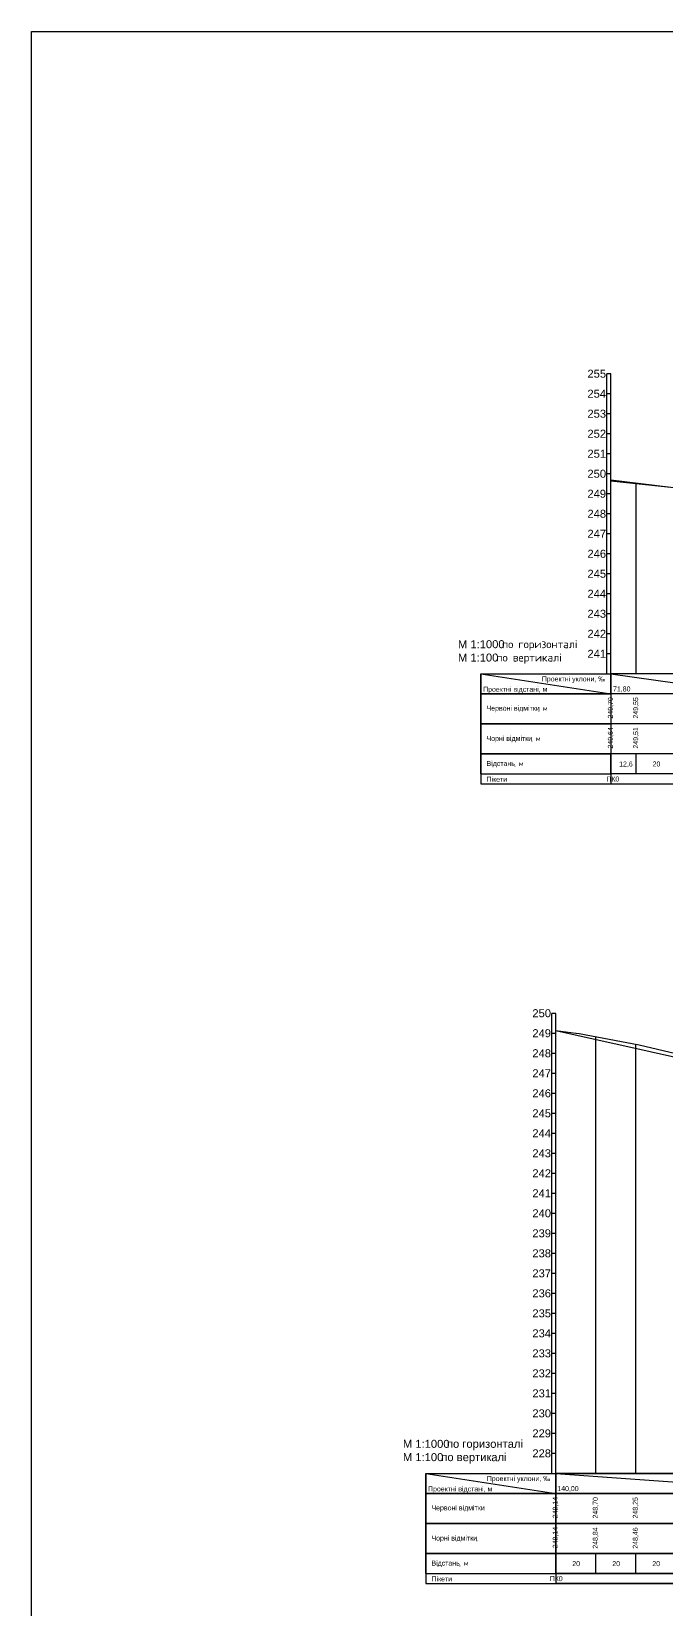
# Model space of a CAD drawing. Header units: millimetres. Extents: x -2825 to 30098, y -1816 to 5947.
# Drawn here: x -1866 to -1549, y -149 to 640 of the extents above; entities that cross this region are included whole.
import ezdxf

# ---------------------------------------------------------------- set-up
doc = ezdxf.new("R2010")
doc.units = ezdxf.units.MM
for name, color, linetype in [('1-3-C-ROAD-PROF-VIEW', 7, 'Continuous'), ('C-ROAD-PROF', 92, 'Continuous'), ('C-ROAD-PROF-BAND', 7, 'Continuous'), ('C-ROAD-PROF-GRID', 150, 'Continuous'), ('C-ROAD-PROF-LABEL', 7, 'Continuous'), ('C-ROAD-PROF-LINE', 1, 'Continuous'), ('C-ROAD-TABL', 1, 'Continuous')]:
    doc.layers.add(name, color=color, linetype=linetype)
doc.layers.add('Текст', color=7, linetype='Continuous', lineweight=20)
doc.styles.get("Standard").update_dxf_attribs({"font": 'arial.ttf'})
doc.styles.add('СПДС', font='isocpeur.ttf')

msp = doc.modelspace()

# ---------------------------------------------------------------- linework, layer by layer
at = {"color": 0}
for p, q in [((-1576.76634, 469.00345), (-1578.76634, 469.00345)), ((-1576.76634, 459.00345), (-1578.76634, 459.00345)), ((-1576.76634, 449.00345), (-1578.76634, 449.00345)), ((-1576.76634, 439.00345), (-1578.76634, 439.00345)), ((-1576.76634, 429.00345), (-1578.76634, 429.00345)), ((-1576.76634, 419.00345), (-1578.76634, 419.00345)), ((-1576.76634, 409.00345), (-1578.76634, 409.00345)), ((-1576.76634, 399.00345), (-1578.76634, 399.00345)), ((-1576.76634, 389.00345), (-1578.76634, 389.00345)), ((-1576.76634, 379.00345), (-1578.76634, 379.00345)), ((-1576.76634, 369.00345), (-1578.76634, 369.00345)), ((-1576.76634, 359.00345), (-1578.76634, 359.00345)), ((-1576.76634, 349.00345), (-1578.76634, 349.00345)), ((-1576.76634, 339.00345), (-1578.76634, 339.00345)), ((-1576.76634, 329.00345), (-1578.76634, 329.00345)), ((-1641.76634, 319.02914), (-1576.76634, 309.02914)), ((-1641.76634, 269.02914), (-1641.76634, 264.01914)), ((-1641.76634, 264.01914), (-1576.76634, 264.01914)), ((-1604.28184, 149.33693), (-1606.28184, 149.33693)), ((-1604.28184, 139.33693), (-1606.28184, 139.33693)), ((-1604.28184, 129.33693), (-1606.28184, 129.33693)), ((-1604.28184, 119.33693), (-1606.28184, 119.33693)), ((-1604.28184, 109.33693), (-1606.28184, 109.33693)), ((-1604.28184, 99.33693), (-1606.28184, 99.33693)), ((-1604.28184, 89.33693), (-1606.28184, 89.33693)), ((-1604.28184, 79.33693), (-1606.28184, 79.33693)), ((-1604.28184, 69.33693), (-1606.28184, 69.33693)), ((-1604.28184, 59.33693), (-1606.28184, 59.33693)), ((-1604.28184, 49.33693), (-1606.28184, 49.33693)), ((-1604.28184, 39.33693), (-1606.28184, 39.33693)), ((-1604.28184, 29.33693), (-1606.28184, 29.33693)), ((-1604.28184, 19.33693), (-1606.28184, 19.33693)), ((-1604.28184, 9.33693), (-1606.28184, 9.33693)), ((-1604.28184, -0.66307), (-1606.28184, -0.66307)), ((-1604.28184, -10.66307), (-1606.28184, -10.66307)), ((-1604.28184, -20.66307), (-1606.28184, -20.66307)), ((-1604.28184, -30.66307), (-1606.28184, -30.66307)), ((-1604.28184, -40.66307), (-1606.28184, -40.66307)), ((-1604.28184, -50.66307), (-1606.28184, -50.66307)), ((-1604.28184, -60.66307), (-1606.28184, -60.66307)), ((-1604.28184, -70.66307), (-1606.28184, -70.66307)), ((-1669.28184, -80.66307), (-1604.28184, -90.66307)), ((-1669.28184, -130.66307), (-1669.28184, -135.67307)), ((-1669.28184, -135.67307), (-1604.28184, -135.67307))]:
    msp.add_line(p, q, dxfattribs=at)
at = {"color": 0, "linetype": 'Continuous', "extrusion": (-0.510359, -0.859962, 0)}
msp.add_line((-1576.76634, 319.01914), (-1505.15425, 309.01914), dxfattribs=at)
at = {"layer": '1-3-C-ROAD-PROF-VIEW', "color": 0, "extrusion": (0, 1, 0)}
for p, q in [((-1641.76634, 319.02914), (-1576.76634, 319.02914)), ((-1641.76634, 309.02914), (-1576.76634, 309.02914)), ((-1576.76634, 309.02914), (-1641.76634, 309.02914)), ((-1641.76634, 294.02914), (-1576.76634, 294.02914)), ((-1576.76634, 294.02914), (-1641.76634, 294.02914)), ((-1641.76634, 279.02914), (-1576.76634, 279.02914)), ((-1576.76634, 279.02914), (-1641.76634, 279.02914)), ((-1641.76634, 269.02914), (-1576.76634, 269.02914)), ((-1641.76634, 269.02914), (-1576.76634, 269.02914)), ((-1669.28184, -80.66307), (-1604.28184, -80.66307)), ((-1669.28184, -90.66307), (-1604.28184, -90.66307)), ((-1604.28184, -90.66307), (-1669.28184, -90.66307)), ((-1669.28184, -105.66307), (-1604.28184, -105.66307)), ((-1604.28184, -105.66307), (-1669.28184, -105.66307)), ((-1669.28184, -120.66307), (-1604.28184, -120.66307)), ((-1604.28184, -120.66307), (-1669.28184, -120.66307)), ((-1669.28184, -130.66307), (-1604.28184, -130.66307)), ((-1669.28184, -130.66307), (-1604.28184, -130.66307))]:
    msp.add_line(p, q, dxfattribs=at)
at = {"layer": '1-3-C-ROAD-PROF-VIEW', "color": 0, "extrusion": (1, 0, 0)}
for p, q in [((-1641.76634, 319.02914), (-1641.76634, 309.02914)), ((-1641.76634, 269.02914), (-1641.76634, 319.02914)), ((-1641.76634, 309.02914), (-1641.76634, 294.02914)), ((-1641.76634, 294.02914), (-1641.76634, 279.02914)), ((-1641.76634, 279.02914), (-1641.76634, 269.02914)), ((-1576.76634, 269.02914), (-1576.76634, 279.02914)), ((-1669.28184, -80.66307), (-1669.28184, -90.66307)), ((-1669.28184, -130.66307), (-1669.28184, -80.66307)), ((-1669.28184, -90.66307), (-1669.28184, -105.66307)), ((-1669.28184, -105.66307), (-1669.28184, -120.66307)), ((-1669.28184, -120.66307), (-1669.28184, -130.66307))]:
    msp.add_line(p, q, dxfattribs=at)
at = {"layer": 'C-ROAD-PROF', "color": 0, "linetype": 'Continuous', "extrusion": (1, 0, 0)}
for p, q in [((-1578.76634, 319.02914), (-1578.76634, 469.00345)), ((-1606.28184, -80.66307), (-1606.28184, 149.33693)), ((-1604.28184, -80.66307), (-1604.28184, 149.33693))]:
    msp.add_line(p, q, dxfattribs=at)
at = {"layer": 'C-ROAD-PROF', "color": 0}
for points in [[(-1576.76634, 415.47607), (-1535.78205, 411.18304)], [(-1604.28184, 140.76994), (-1594.19031, 139.44477)], [(-1594.19031, 139.44477), (-1594.02994, 139.45072)], [(-1592.59704, 139.33693), (-1562.60441, 133.63552)]]:
    msp.add_lwpolyline(points, dxfattribs=at)
at = {"layer": 'C-ROAD-PROF', "color": 0, "extrusion": (-0.079163, -0.996862, 0), "elevation": -12.82431}
msp.add_lwpolyline([(-1600.06672, 0), (-1598.6293, 0)], dxfattribs=at)
at = {"layer": 'C-ROAD-PROF', "color": 0, "extrusion": (-0.227721, -0.973727, 0), "elevation": 225.71267}
msp.add_lwpolyline([(-1551.98092, 0), (-1533.10433, 0)], dxfattribs=at)
at = {"layer": 'C-ROAD-PROF-BAND', "color": 0}
for p, q in [((-1096.51512, 319.02914), (-1576.76634, 319.02914)), ((-1576.76634, 319.01914), (-1576.76634, 309.01914)), ((-1096.51512, 309.01914), (-1576.76634, 309.01914)), ((-1576.76634, 309.01914), (-1576.76634, 294.01914)), ((-1096.51512, 294.01914), (-1576.76634, 294.01914)), ((-1576.76634, 294.01914), (-1576.76634, 279.01914)), ((-1096.51512, 279.01914), (-1576.76634, 279.01914)), ((-1576.76634, 279.01914), (-1576.76634, 269.01914)), ((-1564.12652, 269.01914), (-1564.12652, 279.01914)), ((-1096.51512, 269.01914), (-1576.76634, 269.01914)), ((-1576.76634, 269.01914), (-1576.76634, 264.01914)), ((-1576.76634, 264.01914), (-1096.51512, 264.01914)), ((-1604.28184, -80.67307), (-1122.59672, -80.67307)), ((-1122.59672, -80.67307), (-1604.28184, -80.67307)), ((-1604.28184, -80.67307), (-1604.28184, -90.67307)), ((-1604.28184, -90.67307), (-1122.59672, -90.67307)), ((-1122.59672, -90.67307), (-1604.28184, -90.67307)), ((-1604.28184, -90.67307), (-1604.28184, -105.67307)), ((-1604.28184, -105.67307), (-1122.59672, -105.67307)), ((-1122.59672, -105.67307), (-1604.28184, -105.67307)), ((-1604.28184, -105.67307), (-1604.28184, -120.67307)), ((-1604.28184, -120.67307), (-1122.59672, -120.67307)), ((-1122.59672, -120.67307), (-1604.28184, -120.67307)), ((-1604.28184, -120.67307), (-1604.28184, -130.67307)), ((-1604.28184, -130.67307), (-1122.59672, -130.67307)), ((-1122.59672, -130.67307), (-1604.28184, -130.67307)), ((-1604.28184, -130.67307), (-1604.28184, -135.67307)), ((-1604.28184, -135.67307), (-1122.59672, -135.67307))]:
    msp.add_line(p, q, dxfattribs=at)
at = {"layer": 'C-ROAD-PROF-BAND', "color": 0, "extrusion": (1, 0, 0)}
for p, q in [((-1576.76634, 309.01914), (-1576.76634, 319.01914)), ((-1576.76634, 269.01914), (-1576.76634, 279.01914)), ((-1604.28184, -90.67307), (-1604.28184, -80.67307)), ((-1604.28184, -130.67307), (-1604.28184, -120.67307)), ((-1584.28184, -130.67307), (-1584.28184, -120.67307)), ((-1564.28184, -130.67307), (-1564.28184, -120.67307))]:
    msp.add_line(p, q, dxfattribs=at)
at = {"layer": 'C-ROAD-PROF-BAND', "color": 0, "linetype": 'Continuous'}
msp.add_line((-1122.59672, -135.67307), (-1604.28184, -135.67307), dxfattribs=at)
at = {"layer": 'C-ROAD-PROF-BAND'}
msp.add_lwpolyline([(-1866.29536, 640.12279), (-927.51657, 640.12279), (-927.51657, -650.46181), (-1866.29536, -650.46181)], close=True, dxfattribs=at)
at = {"layer": 'C-ROAD-PROF-BAND', "color": 0, "linetype": 'Continuous', "extrusion": (-0.071247, -0.997459, 0), "elevation": 194.76841}
msp.add_lwpolyline([(-1594.45716, 0), (-1454.10047, 0)], dxfattribs=at)
at = {"layer": 'C-ROAD-PROF-GRID', "color": 0, "linetype": 'Continuous', "extrusion": (1, 0, 0)}
for p, q in [((-1576.76634, 319.02914), (-1576.76634, 469.00345)), ((-1564.12652, 319.02914), (-1564.12652, 414.48812)), ((-1604.28184, -80.66307), (-1604.28184, 140.76994)), ((-1584.28184, -80.66307), (-1584.28184, 137.75626)), ((-1564.28184, -80.66307), (-1564.28184, 133.95439))]:
    msp.add_line(p, q, dxfattribs=at)
at = {"layer": 'C-ROAD-PROF-LABEL', "color": 0, "linetype": 'Continuous', "extrusion": (0, 1, 0)}
msp.add_line((-1604.28184, -80.66307), (-1122.59672, -80.66307), dxfattribs=at)
at = {"layer": 'C-ROAD-PROF-LINE', "color": 0, "extrusion": (-0.120662, -0.992694, 0)}
msp.add_line((-1576.76634, 416.02449), (-1504.93065, 407.29284), dxfattribs=at)
at = {"layer": 'C-ROAD-PROF-LINE', "color": 0}
msp.add_lwpolyline([(-1604.28184, 140.76994), (-1464.28184, 109.66066)], dxfattribs=at)
at = {"layer": 'C-ROAD-TABL', "color": 0, "extrusion": (1, 0, 0)}
for p, q in [((-1604.28184, -90.66307), (-1604.28184, -80.66307)), ((-1604.28184, -105.66307), (-1604.28184, -90.66307)), ((-1604.28184, -120.66307), (-1604.28184, -105.66307)), ((-1604.28184, -130.66307), (-1604.28184, -120.66307))]:
    msp.add_line(p, q, dxfattribs=at)

# ---------------------------------------------------------------- texts
at = {"color": 0}
for s, p in [('Проектні уклони, ‰', (-1611.26758, 315.28273)), ('Проектні відстані, м', (-1640.62648, 310.10119)), ('Проектні уклони, ‰', (-1638.78308, -84.40948)), ('Проектні відстані, м', (-1668.14198, -89.59102))]:
    msp.add_text(s, height=2.5, dxfattribs=at).set_placement(p)
at = {"color": 0, "char_height": 4, "attachment_point": 1}
for s, insert in [('255', (-1588.47297, 471.10604)), ('254', (-1588.47297, 461.10604)), ('253', (-1588.47297, 451.10604)), ('252', (-1588.47297, 441.10604)), ('251', (-1588.47297, 431.10604)), ('250', (-1588.47297, 421.10604)), ('249', (-1588.47297, 411.10604)), ('248', (-1588.47297, 401.10604)), ('247', (-1588.47297, 391.10604)), ('246', (-1588.47297, 381.10604)), ('245', (-1588.47297, 371.10604)), ('244', (-1588.47297, 361.10604)), ('243', (-1588.47297, 351.10604)), ('242', (-1588.47297, 341.10604)), ('241', (-1588.47297, 331.10604)), ('250', (-1615.98847, 151.43952)), ('249', (-1615.98847, 141.43952)), ('248', (-1615.98847, 131.43952)), ('247', (-1615.98847, 121.43952)), ('246', (-1615.98847, 111.43952)), ('245', (-1615.98847, 101.43952)), ('244', (-1615.98847, 91.43952)), ('243', (-1615.98847, 81.43952)), ('242', (-1615.98847, 71.43952)), ('241', (-1615.98847, 61.43952)), ('240', (-1615.98847, 51.43952)), ('239', (-1615.98847, 41.43952)), ('238', (-1615.98847, 31.43952)), ('237', (-1615.98847, 21.43952)), ('236', (-1615.98847, 11.43952)), ('235', (-1615.98847, 1.43952)), ('234', (-1615.98847, -8.56048)), ('233', (-1615.98847, -18.56048)), ('232', (-1615.98847, -28.56048)), ('231', (-1615.98847, -38.56048)), ('230', (-1615.98847, -48.56048)), ('229', (-1615.98847, -58.56048)), ('228', (-1615.98847, -68.56048))]:
    msp.add_mtext_dynamic_manual_height_columns(s, width=8.7369611, gutter_width=10, heights=[0], dxfattribs=dict(at, insert=insert))
at = {"layer": '1-3-C-ROAD-PROF-VIEW', "color": 0}
for s, p in [('Червоні відмітки', (-1638.90072, 300.65414)), ('Чорні відмітки', (-1638.90072, 285.52914)), ('Відстань', (-1638.90072, 273.02914)), ('Пікети', (-1638.90072, 265.11453)), ('Червоні відмітки', (-1666.41622, -99.03807)), ('Чорні відмітки', (-1666.41622, -114.16307)), ('Відстань', (-1666.41622, -126.66307)), ('Пікети', (-1666.41622, -134.57767))]:
    msp.add_text(s, height=2.5, dxfattribs=at).set_placement(p)
at = {"layer": '1-3-C-ROAD-PROF-VIEW', "color": 0, "style": 'СПДС'}
for s, p in [(', ', (-1613.15072, 300.65414)), ('м', (-1610.77572, 300.65414)), (', ', (-1616.65072, 285.52914)), ('м', (-1614.27572, 285.52914)), (', ', (-1625.15072, 273.02914)), ('м', (-1622.77572, 273.02914)), (', ', (-1644.16622, -114.16307)), ('м', (-1650.29122, -126.66307)), (', ', (-1652.66622, -126.66307))]:
    msp.add_text(s, height=2.5, dxfattribs=at).set_placement(p)
at = {"layer": 'C-ROAD-PROF-LABEL', "color": 0}
for s, p in [('M 1:1000', (-1653.16634, 331.8958)), ('M 1:100', (-1653.16634, 325.22914)), ('M 1:1000', (-1680.68184, -67.79641)), ('M 1:100', (-1680.68184, -74.46307)), ('по вертикалі', (-1661.48184, -74.46307)), ('по горизонталі', (-1658.68184, -67.79641))]:
    msp.add_text(s, height=4, dxfattribs=at).set_placement(p)
at = {"layer": 'C-ROAD-PROF-LABEL', "color": 0, "style": 'СПДС'}
for s, p in [('по горизонталі', (-1631.16634, 331.8958)), ('по вертикалі', (-1633.96634, 325.22914))]:
    msp.add_text(s, height=4, dxfattribs=at).set_placement(p)
at = {"layer": 'Текст', "color": 0}
for s, p in [('71,80', (-1575.68495, 310.26914)), ('12,6', (-1572.61678, 272.7589)), ('20', (-1555.87652, 272.76914)), ('ПК', (-1579.01207, 265.2589)), ('0', (-1574.46739, 265.2589)), ('20', (-1596.03184, -126.92307)), ('20', (-1576.03184, -126.92307)), ('20', (-1556.03184, -126.92307)), ('ПК', (-1607.30848, -134.4333)), ('0', (-1602.7638, -134.4333))]:
    msp.add_text(s, height=2.5, dxfattribs=at).set_placement(p)
for s, p in [('249,70', (-1575.75611, 296.72932)), ('249,55', (-1563.11629, 296.72932)), ('249,64', (-1575.75611, 281.72932)), ('249,51', (-1563.11629, 281.72932)), ('249,14', (-1603.28184, -102.98557)), ('248,70', (-1583.28184, -103.11057)), ('248,25', (-1563.28184, -103.11057)), ('249,14', (-1603.28184, -117.98557)), ('248,84', (-1583.28184, -118.23557)), ('248,46', (-1563.28184, -118.23557))]:
    msp.add_text(s, height=2.5, rotation=89.99998128, dxfattribs=at).set_placement(p)
at = {"layer": 'Текст', "color": 0, "linetype": 'Continuous', "insert": (-1603.53184, -86.92307), "char_height": 2.5, "width": 10.625, "attachment_point": 1}
msp.add_mtext('{\\f@Arial Unicode MS|b0|i0|c204|p34;140,00}', dxfattribs=at)

doc.saveas('drawing.dxf')
